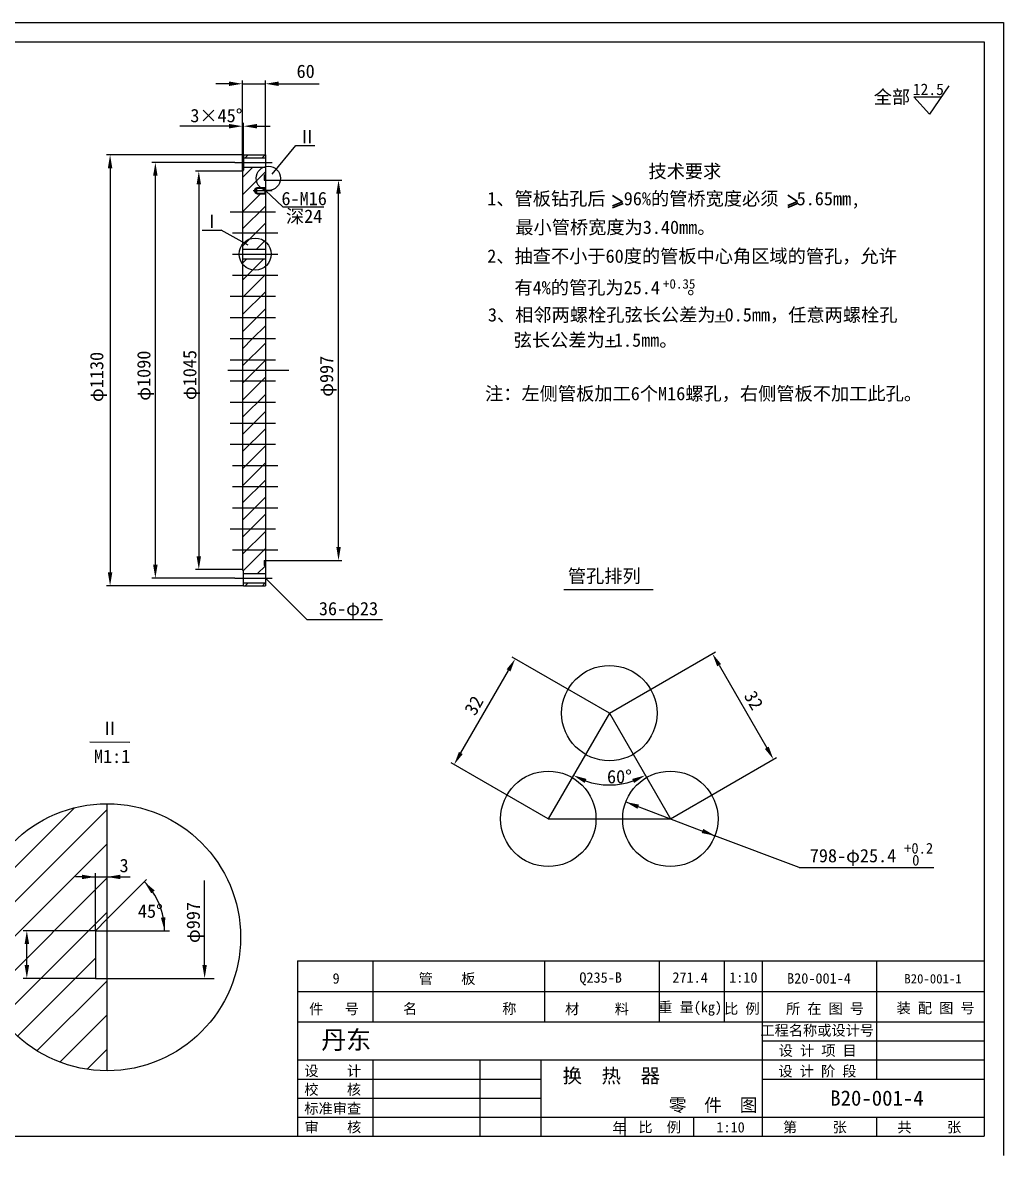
# Model space of a CAD drawing. Extents: x -6305 to 2454, y -6155 to 5940.
# Drawn here: x -4630 to -2059, y -3600 to -630 of the extents above; entities that cross this region are included whole.
import ezdxf

# ---------------------------------------------------------------- set-up
doc = ezdxf.new("R2010")
doc.units = 0
doc.header["$LTSCALE"] = 50
doc.header["$MEASUREMENT"] = 0
doc.linetypes.add('CENTERX2', pattern=[4, 2.5, -0.5, 0.5, -0.5])
doc.layers.get('0').update_dxf_attribs({"linetype": 'CONTINUOUS'})
doc.layers.get('DEFPOINTS').update_dxf_attribs({"linetype": 'CONTINUOUS'})
doc.styles.add('CZJ', font='SIMFANG.TTF')
doc.styles.get("Standard").update_dxf_attribs({"font": 'SIMFANG.TTF'})
doc.styles.add('style1', font='SIMFANG.TTF')
doc.styles.add('yu', font='SIMKAI.TTF')
doc.dimstyles.get("Standard").update_dxf_attribs({"dimtxt": 35, "dimasz": 35, "dimexe": 10, "dimexo": 0, "dimgap": 5, "dimtad": 1, "dimdec": 0, "dimzin": 0, "dimdsep": 46, "dimtxsty": 'Standard', "dimcen": 0.09, "dimadec": 0, "dimazin": 0, "dimtfac": 1, "dimtdec": 0, "dimtofl": 0, "dimtmove": 0, "dimatfit": 3, "dimfxl": 0, "dimtolj": 1, "dimtzin": 0, "dimarcsym": 0})
pattern_1 = [(45, (-4802.425, -2637.867), (-22.45064, 22.45064), [])]

# ---------------------------------------------------------------- blocks, each defined once
blk = doc.blocks.new('*D74')
at = {"color": 0, "lineweight": -2}
for p, q in [((-3091.7, -2440.1), (-2813.7, -2279.6)), ((-2804, -2314.4), (-2679, -2530.9)), ((-2931.7, -2717.3), (-2653.7, -2556.7))]:
    blk.add_line(p, q, dxfattribs=at)
at = {"color": 0}
for points in [[(-2798.9, -2311.5), (-2809, -2317.3), (-2821.5, -2284.1)], [(-2673.9, -2528), (-2684, -2533.8), (-2661.5, -2561.2)]]:
    blk.add_solid(points, dxfattribs=at)
at = {"layer": 'DEFPOINTS', "color": 0}
for p in [(-3091.7, -2440.1), (-2661.5, -2561.2), (-2931.7, -2717.3)]:
    blk.add_point(p, dxfattribs=at)
at = {"color": 0, "insert": (-2713.3, -2406.4), "char_height": 35, "attachment_point": 5, "rotation": 300, "style": 'yu'}
blk.add_mtext('\\A1;32', dxfattribs=at)
blk = doc.blocks.new('*D75')
at = {"color": 0, "lineweight": -2}
for p, q in [((-3091.7, -2440.1), (-3346.3, -2293.2)), ((-3481, -2544.5), (-3356, -2328)), ((-3251.7, -2717.3), (-3506.3, -2570.3))]:
    blk.add_line(p, q, dxfattribs=at)
at = {"color": 0}
for points in [[(-3361, -2325.1), (-3350.9, -2330.9), (-3338.5, -2297.7)], [(-3486, -2541.6), (-3475.9, -2547.4), (-3498.5, -2574.8)]]:
    blk.add_solid(points, dxfattribs=at)
at = {"layer": 'DEFPOINTS', "color": 0}
for p in [(-3338.5, -2297.7), (-3091.7, -2440.1), (-3251.7, -2717.3)]:
    blk.add_point(p, dxfattribs=at)
at = {"color": 0, "insert": (-3446.6, -2420), "char_height": 35, "attachment_point": 5, "rotation": 60, "style": 'yu'}
blk.add_mtext('\\A1;32', dxfattribs=at)

msp = doc.modelspace()

# ---------------------------------------------------------------- hatches: boundary and pattern name
h = msp.add_hatch()
h.set_pattern_fill('ANSI31', color=256, scale=10, style=0)
h.set_pattern_definition(pattern_1)
h.paths.add_polyline_path([(-3993.5, -976.2), (-4050.5, -976.2), (-4050.5, -983.7), (-3993.5, -983.7)])
h = msp.add_hatch()
h.set_pattern_fill('ANSI31', color=256, scale=10, style=0)
h.set_pattern_definition(pattern_1)
h.paths.add_polyline_path([(-3996.5, -1030.2), (-3993.5, -1027.2), (-3993.5, -1008.7), (-3999, -1008.7, 0.29223), (-4017.6, -1037.8, 0.219433), (-4006.4, -1062.1), (-3993.5, -1062.1), (-3993.5, -1042.7), (-3996.5, -1042.7)], flags=17)
h.paths.add_polyline_path([(-4017.6, -1037.8, -0.29223), (-3999, -1008.7), (-4050.5, -1008.7), (-4050.5, -1015.7), (-4053.5, -1018.7), (-4053.5, -1125.5), (-3993.5, -1125.5), (-3993.5, -1078.1), (-4016, -1078.1), (-4016, -1076.6), (-4019.2, -1076.6), (-4023, -1070.1), (-4019.2, -1063.6), (-4016, -1063.6), (-4016, -1062.1), (-4006.4, -1062.1, -0.219433)])
h.paths.add_polyline_path([(-3993.5, -1125.5), (-4053.5, -1125.5), (-4053.5, -1180.9), (-3993.5, -1180.9)])
h.paths.add_polyline_path([(-3993.5, -1180.9), (-4053.5, -1180.9), (-4053.5, -1204.9), (-4050.1, -1206.8, -0.387747), (-3993.5, -1204)])
h.paths.add_polyline_path([(-4053.5, -1210.8), (-4053.5, -1223.9), (-3993.5, -1223.9), (-3993.5, -1204, 0.424199)])
h = msp.add_hatch()
h.set_pattern_fill('ANSI31', color=256, scale=10, style=0)
h.set_pattern_definition(pattern_1)
h.paths.add_polyline_path([(-3993.5, -1248.9), (-4053.5, -1248.9), (-4053.5, -1262, 0.424199), (-3993.5, -1268.8)])
h.paths.add_polyline_path([(-3993.5, -1268.8, -0.424199), (-4053.5, -1262), (-4053.5, -1291.8), (-3993.5, -1291.8)])
h.paths.add_polyline_path([(-3993.5, -1291.8), (-4053.5, -1291.8), (-4053.5, -1347.2), (-3993.5, -1347.2)])
h.paths.add_polyline_path([(-3993.5, -1347.2), (-4053.5, -1347.2), (-4053.5, -1402.6), (-3993.5, -1402.6)])
h.paths.add_polyline_path([(-3993.5, -1402.6), (-4053.5, -1402.6), (-4053.5, -1458.1), (-3993.5, -1458.1)])
h = msp.add_hatch()
h.set_pattern_fill('ANSI31', color=256, scale=10, style=0)
h.set_pattern_definition(pattern_1)
h.paths.add_polyline_path([(-3993.5, -1513.5), (-3993.5, -1458.1), (-4053.5, -1458.1), (-4053.5, -1513.5)])
h.paths.add_polyline_path([(-3993.5, -1541.2), (-3993.5, -1513.5), (-4053.5, -1513.5), (-4053.5, -1541.2)])
h.paths.add_polyline_path([(-3993.5, -1568.9), (-3993.5, -1541.2), (-4053.5, -1541.2), (-4053.5, -1568.9)])
h.paths.add_polyline_path([(-3993.5, -1624.4), (-3993.5, -1568.9), (-4053.5, -1568.9), (-4053.5, -1624.4)])
h.paths.add_polyline_path([(-3993.5, -1679.8), (-3993.5, -1624.4), (-4053.5, -1624.4), (-4053.5, -1679.8)])
h.paths.add_polyline_path([(-3993.5, -1735.2), (-3993.5, -1679.8), (-4053.5, -1679.8), (-4053.5, -1735.2)])
h.paths.add_polyline_path([(-3993.5, -1790.6), (-3993.5, -1735.2), (-4053.5, -1735.2), (-4053.5, -1790.6)])
h.paths.add_polyline_path([(-3993.5, -1846.1), (-3993.5, -1790.6), (-4053.5, -1790.6), (-4053.5, -1846.1)])
h.paths.add_polyline_path([(-3993.5, -1901.5), (-3993.5, -1846.1), (-4053.5, -1846.1), (-4053.5, -1901.5)])
h.paths.add_polyline_path([(-3993.5, -1956.9), (-3993.5, -1901.5), (-4053.5, -1901.5), (-4053.5, -1956.9)])
h.paths.add_polyline_path([(-3993.5, -2012.3), (-3993.5, -1956.9), (-4053.5, -1956.9), (-4053.5, -2012.3)])
h.paths.add_polyline_path([(-3993.5, -2073.7), (-3993.5, -2055.2), (-3996.5, -2052.2), (-3996.5, -2039.7), (-3993.5, -2039.7), (-3993.5, -2012.3), (-4053.5, -2012.3), (-4053.5, -2063.7), (-4050.5, -2066.7), (-4050.5, -2073.7)])
h.paths.add_polyline_path([(-3993.5, -2106.2), (-3993.5, -2098.7), (-4050.5, -2098.7), (-4050.5, -2106.2)])
h = msp.add_hatch()
h.set_pattern_fill('ANSI31', color=256, scale=20, style=0)
h.set_pattern_definition([(45, (-4802.425, -2637.867), (-44.9013, 44.9013), [])])
h.paths.add_polyline_path([(-4439, -2869.6), (-4409, -2869.6), (-4409, -2677.7, 0.413542), (-4758.2, -3027.7, 0.413542), (-4409, -3377.7), (-4409, -3135.5), (-4439, -3135.5), (-4439, -3010.5)])
h.paths.add_polyline_path([(-4409, -2869.6), (-4439, -2869.6), (-4439, -3010.5), (-4409, -2980.5)], flags=17)
h.paths.add_polyline_path([(-4674.7, -3114.4), (-4674.7, -3016.5), (-4622.2, -3016.5), (-4622.2, -3114.4)], flags=24)

# ---------------------------------------------------------------- linework, layer by layer
at = {"color": 2}
for p, q in [((-6258.8, -629.6), (-2058.8, -629.6)), ((-2058.8, -629.6), (-2058.8, -3599.6)), ((-2201.3, -795.7), (-2252.8, -869.7)), ((-2293.9, -823.9), (-2252.8, -869.7)), ((-2293.9, -823.9), (-2221, -823.9)), ((-4453.9, -2515.7), (-4349.1, -2515.8)), ((-3711.3, -3089.6), (-3711.3, -3249.6)), ((-3261.3, -3089.6), (-3261.3, -3249.6)), ((-2961.3, -3089.6), (-2961.3, -3249.6)), ((-2791.1, -3089.6), (-2791.1, -3249.6)), ((-2691.3, -3089.6), (-2691.3, -3249.6)), ((-2391.3, -3089.6), (-2391.3, -3249.6)), ((-3908.8, -3169.6), (-2108.8, -3169.6)), ((-2691.3, -3249.6), (-2691.3, -3549.6)), ((-2391.3, -3249.6), (-2391.3, -3399.6)), ((-2691.3, -3299.6), (-2108.8, -3299.6)), ((-3908.8, -3349.6), (-2108.8, -3349.6)), ((-3711.3, -3349.6), (-3711.3, -3549.6)), ((-3431.3, -3349.6), (-3431.3, -3549.6)), ((-3271.3, -3349.6), (-3271.3, -3549.6)), ((-3908.8, -3399.6), (-3271.3, -3399.6)), ((-2691.3, -3399.6), (-2108.8, -3399.6)), ((-3908.8, -3449.6), (-3271.3, -3449.6)), ((-3908.8, -3499.6), (-2108.8, -3499.6)), ((-3051.3, -3499.6), (-3051.3, -3549.6)), ((-2871.3, -3499.6), (-2871.3, -3549.6)), ((-2391.3, -3499.6), (-2391.3, -3549.6))]:
    msp.add_line(p, q, dxfattribs=at)
at = {"color": 1}
for p, q in [((-6006.3, -679.6), (-2108.8, -679.6)), ((-2108.8, -679.6), (-2108.8, -3549.6)), ((-4050.5, -976.2), (-3993.5, -976.2)), ((-4050.5, -976.2), (-4050.5, -1015.7)), ((-3993.5, -976.2), (-3993.5, -2106.2)), ((-4050.5, -983.7), (-3993.5, -983.7)), ((-4050.5, -1008.7), (-3993.5, -1008.7)), ((-4050.5, -1015.7), (-4053.5, -1018.7)), ((-4053.5, -1018.7), (-4053.5, -2063.7)), ((-3996.5, -1030.2), (-3993.5, -1027.2)), ((-3996.5, -1030.2), (-3996.5, -1042.7)), ((-4019.2, -1063.6), (-4023, -1070.1)), ((-4019.2, -1063.6), (-3995, -1063.6)), ((-4019.2, -1063.6), (-4019.2, -1076.6)), ((-4016, -1078.1), (-4016, -1062.1)), ((-3996.5, -1042.7), (-3993.5, -1042.7)), ((-3995, -1063.6), (-3993.5, -1062.1)), ((-3995, -1063.6), (-3995, -1076.6)), ((-4019.2, -1076.6), (-4023, -1070.1)), ((-4019.2, -1076.6), (-3995, -1076.6)), ((-3995, -1076.6), (-3993.5, -1078.1)), ((-4053.5, -1223.9), (-3993.5, -1223.9)), ((-4053.5, -1248.9), (-3993.5, -1248.9)), ((-3996.5, -2039.7), (-3993.5, -2039.7)), ((-3996.5, -2039.7), (-3993.5, -2039.7)), ((-3996.5, -2039.7), (-3996.5, -2052.2)), ((-4050.5, -2066.7), (-4053.5, -2063.7)), ((-4050.5, -2106.2), (-4050.5, -2066.7)), ((-4050.5, -2073.7), (-3993.5, -2073.7)), ((-3996.5, -2052.2), (-3993.5, -2055.2)), ((-4050.5, -2098.7), (-3993.5, -2098.7)), ((-4050.5, -2106.2), (-3993.5, -2106.2)), ((-4409, -2677.7), (-4409, -3377.7)), ((-4439, -3010.5), (-4409, -2980.5)), ((-4439, -3010.5), (-4439, -3135.5)), ((-3908.8, -3089.6), (-2108.8, -3089.6)), ((-3908.8, -3089.6), (-3908.8, -3549.6)), ((-4439, -3135.5), (-4409, -3135.5)), ((-3908.8, -3249.6), (-2108.8, -3249.6)), ((-6006.3, -3549.6), (-2108.8, -3549.6)), ((-3911.3, -3549.6), (-2108.8, -3549.6)), ((-3911.3, -3549.6), (-2108.8, -3549.6))]:
    msp.add_line(p, q, dxfattribs=at)
at = {"color": 4}
for p, q in [((-4088.5, -789.9), (-4123.5, -789.9)), ((-4053.5, -1018.7), (-4053.5, -780.9)), ((-4053.5, -789.9), (-3993.5, -789.9)), ((-3993.5, -976.2), (-3993.5, -780.9)), ((-3958.5, -789.9), (-3852.1, -789.9)), ((-4088.5, -901.1), (-4217.4, -901.1)), ((-4053.5, -976.2), (-4053.5, -892.1)), ((-4050.5, -901.1), (-4053.5, -901.1)), ((-4050.5, -976.2), (-4050.5, -892.1)), ((-4015.5, -901.1), (-3980.5, -901.1)), ((-4050.5, -976.2), (-4409.5, -976.2)), ((-4073.7, -996.2), (-4290.8, -996.2)), ((-4400.5, -1011.2), (-4400.5, -2071.2)), ((-4281.8, -2051.2), (-4281.8, -1031.2)), ((-4053.5, -1018.7), (-4176.9, -1018.7)), ((-4167.9, -1053.7), (-4167.9, -2028.7)), ((-3993.5, -1042.7), (-3792.6, -1042.7)), ((-4025.8, -1070.1), (-3975.4, -1070.1)), ((-3993.5, -1070.1), (-3947.3, -1112.5)), ((-3801.6, -2004.7), (-3801.6, -1077.7)), ((-4085.6, -1125.5), (-3966.8, -1125.5)), ((-3947.3, -1112.5), (-3840.5, -1112.5)), ((-4079.6, -1180.9), (-3960.9, -1180.9)), ((-4079.6, -1236.4), (-3960.9, -1236.4)), ((-4079.6, -1291.8), (-3960.9, -1291.8)), ((-4085.6, -1347.2), (-3966.8, -1347.2)), ((-4085.6, -1402.6), (-3966.8, -1402.6)), ((-4085.6, -1458.1), (-3966.8, -1458.1)), ((-4085.6, -1513.5), (-3966.8, -1513.5)), ((-4085.6, -1568.9), (-3966.8, -1568.9)), ((-4085.6, -1624.4), (-3966.8, -1624.4)), ((-4085.6, -1679.8), (-3966.8, -1679.8)), ((-4085.6, -1735.2), (-3966.8, -1735.2)), ((-4079.6, -1790.6), (-3960.9, -1790.6)), ((-4079.6, -1846.1), (-3960.9, -1846.1)), ((-4079.6, -1901.5), (-3960.9, -1901.5)), ((-4085.6, -1956.9), (-3966.8, -1956.9)), ((-4079.6, -2012.3), (-3960.9, -2012.3)), ((-3993.5, -2039.7), (-3792.6, -2039.7)), ((-4053.5, -2063.7), (-4176.9, -2063.7)), ((-4050.5, -2106.2), (-4409.5, -2106.2)), ((-4073.7, -2086.2), (-4290.8, -2086.2)), ((-3993.5, -2086.2), (-3884.3, -2194.4)), ((-3211, -2115.5), (-2976.5, -2115.5)), ((-3884.3, -2194.4), (-3686.1, -2194.4)), ((-3091.7, -2440.1), (-3251.7, -2717.3)), ((-3091.7, -2440.1), (-2931.7, -2717.3)), ((-3048.7, -2673), (-2814.8, -2761.5)), ((-3251.7, -2717.3), (-2931.7, -2717.3)), ((-2594.3, -2844.8), (-2814.8, -2761.5)), ((-2594.3, -2844.8), (-2241.4, -2844.8)), ((-4474, -2869.6), (-4491.1, -2869.6)), ((-4474, -2869.6), (-4347.7, -2869.6)), ((-4439, -3010.5), (-4439, -2859.6)), ((-4409, -2980.5), (-4305.2, -2876.7)), ((-4152.6, -3100.5), (-4152.6, -2878.7)), ((-4439, -3010.5), (-4628.7, -3010.5)), ((-4439, -3010.5), (-4245.1, -3010.5)), ((-4618.7, -3100.5), (-4618.7, -3045.5)), ((-4439, -3135.5), (-4628.7, -3135.5)), ((-4409, -3135.5), (-4127.6, -3135.5))]:
    msp.add_line(p, q, dxfattribs=at)
at = {"color": 4, "ltscale": 5}
for p, q in [((-3975.5, -1027.1), (-3913.2, -951.7)), ((-3913.2, -951.7), (-3863.5, -951.7)), ((-4159, -1173.5), (-4109.3, -1173.5)), ((-4038.3, -1213.4), (-4109.3, -1173.5))]:
    msp.add_line(p, q, dxfattribs=at)
at = {"color": 2, "linetype": 'CENTERX2', "ltscale": 50}
for p, q in [((-4073.7, -996.2), (-3975.5, -996.2)), ((-4091.5, -1541.2), (-3932, -1541.2)), ((-4073.7, -2086.2), (-3975.5, -2086.2))]:
    msp.add_line(p, q, dxfattribs=at)
for p, q in [((-4016, -1062.1), (-3993.5, -1062.1)), ((-4016, -1078.1), (-3993.5, -1078.1))]:
    msp.add_line(p, q)
at = {"color": 4, "lineweight": 30}
for p, q in [((-3083, -1082.7), (-3057.4, -1099.5)), ((-2624.1, -1081.7), (-2598.5, -1098.5)), ((-2598.5, -1098.5), (-2624.1, -1108.9)), ((-3057.4, -1099.5), (-3083, -1109.9)), ((-3055.5, -1104.1), (-3083, -1115.3)), ((-2596.6, -1103.1), (-2624.1, -1114.3))]:
    msp.add_line(p, q, dxfattribs=at)
at = {"color": 4}
for centre, radius in [((-3985.6, -1037.8), 32), ((-4020.2, -1236.4), 42)]:
    msp.add_circle(centre, radius, dxfattribs=at)
at = {"color": 1}
for centre in [(-3091.7, -2440.1), (-3251.7, -2717.3), (-2931.7, -2717.3)]:
    msp.add_circle(centre, 125, dxfattribs=at)
at = {"color": 2}
msp.add_circle((-4408.2, -3027.7), 350, dxfattribs=at)
at = {"color": 4}
for centre, radius, start, end in [((-3091.7, -2440.1), 188.4, 250.658, 289.342), ((-4439, -3010.5), 181.5, 0, 45)]:
    msp.add_arc(centre, radius, start, end, dxfattribs=at)
for points in [[(-4088.5, -784), (-4088.5, -795.7), (-4053.5, -789.9)], [(-3958.5, -784), (-3958.5, -795.7), (-3993.5, -789.9)], [(-4088.5, -895.2), (-4088.5, -906.9), (-4053.5, -901.1)], [(-4015.5, -895.2), (-4015.5, -906.9), (-4050.5, -901.1)], [(-4406.3, -1011.2), (-4394.6, -1011.2), (-4400.5, -976.2)], [(-4287.7, -1031.2), (-4276, -1031.2), (-4281.8, -996.2)], [(-4173.7, -1053.7), (-4162.1, -1053.7), (-4167.9, -1018.7)], [(-3807.4, -1077.7), (-3795.7, -1077.7), (-3801.6, -1042.7)], [(-3807.4, -2004.7), (-3795.7, -2004.7), (-3801.6, -2039.7)], [(-4173.7, -2028.7), (-4162.1, -2028.7), (-4167.9, -2063.7)], [(-4406.3, -2071.2), (-4394.6, -2071.2), (-4400.5, -2106.2)], [(-4287.7, -2051.2), (-4276, -2051.2), (-4281.8, -2086.2)], [(-3156.6, -2623.2), (-3151.7, -2612.6), (-3186, -2603.3)], [(-3031.8, -2612.6), (-3026.9, -2623.2), (-2997.5, -2603.3)], [(-3013.9, -2680), (-3018, -2690.9), (-3048.7, -2673)], [(-2845.5, -2743.6), (-2849.6, -2754.5), (-2814.8, -2761.5)], [(-4474, -2863.8), (-4474, -2875.4), (-4439, -2869.6)], [(-4374, -2863.8), (-4374, -2875.4), (-4409, -2869.6)], [(-4292.5, -2912.6), (-4283.6, -2905.1), (-4310.6, -2882.2)], [(-4255.7, -2975.1), (-4267.3, -2976.4), (-4257.5, -3010.5)], [(-4624.5, -3045.5), (-4612.8, -3045.5), (-4618.7, -3010.5)], [(-4624.5, -3100.5), (-4612.8, -3100.5), (-4618.7, -3135.5)], [(-4158.5, -3100.5), (-4146.8, -3100.5), (-4152.6, -3135.5)]]:
    msp.add_solid(points, dxfattribs=at)

# ---------------------------------------------------------------- texts
at = {"color": 2}
for s, p in [('Ⅱ', (-3907.6, -945.9)), ('Ⅰ', (-4157.7, -1167.8)), ('Ⅱ', (-4425.2, -2497.8)), ('M1:1', (-4442.8, -2570.9))]:
    msp.add_text(s, height=35, dxfattribs=at).set_placement(p)
for s, height, style, p in [('管    板', 27.3, 'style1', (-3591.5, -3149.8)), ('9', 27.3, 'style1', (-3817.2, -3149.3)), ('Q235-B', 27.3, 'style1', (-3170.3, -3147)), ('271.4', 27.3, 'style1', (-2926.4, -3146.8)), ('1:10', 27.3, 'style1', (-2777.6, -3146.8)), ('B20-001-4', 27.3, 'style1', (-2625.7, -3149.2)), ('B20-001-1', 24.57, 'style1', (-2318.4, -3148.9)), ('件   号', 27.3, 'style1', (-3878.6, -3229.3)), ('名            称', 27.297, 'style1', (-3632.5, -3228.6)), ('材     料', 27.3, 'style1', (-3207.8, -3229.3)), ('重 量(kg)', 27.3, 'style1', (-2963.5, -3224.7)), ('比 例', 27.3, 'style1', (-2790.8, -3228.5)), ('所 在 图 号', 27.3, 'style1', (-2628.5, -3228.5)), ('装 配 图 号', 27.3, 'style1', (-2338.7, -3226.9)), ('丹东', 48, 'style1', (-3847.1, -3320.6)), ('工程名称或设计号', 27.3, 'style1', (-2695.7, -3285.5)), ('设 计 项 目', 27.3, 'style1', (-2647.7, -3338.5)), ('设    计', 27.3, 'style1', (-3891.2, -3391.7)), (' 换  热  器', 37.5, 'CZJ', (-3239.8, -3409.7)), ('设 计 阶 段', 27.3, 'style1', (-2648.4, -3392.5)), ('校    核', 27.3, 'style1', (-3891.2, -3440.7)), ('B20-001-4', 40, 'style1', (-2512.6, -3469.4)), ('标准审查', 27.3, 'style1', (-3891.2, -3490.4)), ('零  件  图', 34.12, 'CZJ', (-2935.9, -3484.9)), ('审    核', 27.3, 'style1', (-3890.8, -3539.3)), ('年', 27.3, 'style1', (-3083.8, -3541.2)), ('比  例', 27.3, 'style1', (-3015.6, -3539.3)), ('1:10', 27.3, 'style1', (-2811, -3539.7)), ('第     张', 27.3, 'style1', (-2636.5, -3539.3)), ('共     张', 27.3, 'style1', (-2336.5, -3539.3))]:
    msp.add_text(s, height=height, dxfattribs=dict(at, style=style)).set_placement(p)
at = {"color": 4, "attachment_point": 5}
for s, insert, char_height, style in [('\\A1;60', (-3887.8, -757.4), 35, 'yu'), ('3×45°', (-4121.8, -873.5), 35, 'CZJ'), ('6-M16', (-3891.7, -1091), 35, 'CZJ'), ('深24', (-3891.7, -1138.8), 35, 'CZJ'), ('管孔排列', (-3105, -2082.6), 34.98, 'yu'), ('36-φ23', (-3775.5, -2170.8), 35, 'CZJ'), ('\\A1;60°', (-3065.2, -2606.9), 35, 'yu'), ('+0.2', (-2280.9, -2794.6), 28, 'CZJ'), ('798-φ25.4', (-2452.9, -2818.5), 35, 'CZJ')]:
    msp.add_mtext(s, dxfattribs=dict(at, insert=insert, char_height=char_height, style=style))
at = {"color": 2, "insert": (-2350.9, -826.2), "char_height": 34.98, "attachment_point": 5, "style": 'style1'}
msp.add_mtext('全部', dxfattribs=at)
at = {"color": 4, "linetype": 'ByBlock', "insert": (-2255.5, -804.6), "char_height": 30, "attachment_point": 5, "style": 'style1'}
msp.add_mtext('{\\fFangSong_GB2312|b0|i0|c134|p49;12.5}', dxfattribs=at)
at = {"color": 4, "width": 2930.331, "attachment_point": 1}
for s, insert, char_height, style in [('技术要求', (-2989.2, -1001.6), 35, 'yu'), ('1、管板钻孔后  96%的管桥宽度必须  5.65mm, ', (-3411.8, -1073.5), 35, 'CZJ'), ('最小管桥宽度为3.40mm。', (-3338.2, -1148.5), 35, 'CZJ'), ('2、抽查不小于60度的管板中心角区域的管孔，允许 ', (-3411.8, -1224.2), 35, 'yu'), ('有4%的管孔为25.4   。', (-3340.5, -1306.7), 35, 'yu'), ('+0.35', (-2951.1, -1302.1), 25, 'yu'), ('3、相邻两螺栓孔弦长公差为 0.5mm，任意两螺栓孔 ', (-3410, -1378.1), 35, 'style1'), ('+{\\fArial|b0|i0|c0|p32; }', (-2812.6, -1380.9), 35, 'yu'), ('{\\fArial|b0|i0|c0|p32;_}', (-2814.8, -1370.5), 35, 'yu'), ('弦长公差为 1.5mm。', (-3342.3, -1444.3), 35, 'yu'), ('+{\\fArial|b0|i0|c0|p32; }', (-3100.1, -1445.8), 35, 'yu'), ('{\\fArial|b0|i0|c0|p32;_}', (-3102.3, -1435.4), 35, 'yu'), ('注：左侧管板加工6个M16螺孔，右侧管板不加工此孔。', (-3417.5, -1584.6), 35, 'yu')]:
    msp.add_mtext(s, dxfattribs=dict(at, insert=insert, char_height=char_height, style=style))
at = {"color": 4, "char_height": 35, "attachment_point": 5, "rotation": 90, "style": 'yu'}
for s, insert in [('φ1130', (-4430.9, -1558.6)), ('φ1090', (-4307.4, -1555.3)), ('φ1045', (-4187, -1553.6)), ('φ997', (-3828.4, -1556.9))]:
    msp.add_mtext(s, dxfattribs=dict(at, insert=insert))
at = {"color": 4, "attachment_point": 5}
for s, insert, char_height in [('{\\fFangSong_GB2312|b0|i0|c134|p49;0}', (-2288.3, -2825.9), 28), ('3', (-4363.7, -2839.9), 35), ('\\A1;45°', (-4294.9, -2959.5), 35)]:
    msp.add_mtext(s, dxfattribs=dict(at, insert=insert, char_height=char_height))
at = {"color": 4, "insert": (-4177.8, -2989.1), "char_height": 35, "attachment_point": 5, "rotation": 90}
msp.add_mtext('φ997', dxfattribs=at)

# ---------------------------------------------------------------- dimensions: what is measured, and where the dimension line sits
at = {"color": 4}
for p1, p2, distance, picture, middle in [((-3091.7, -2440.1), (-2931.7, -2717.3), 312.1, '*D74', (-2713.3, -2406.4)), ((-3251.7, -2717.3), (-3091.7, -2440.1), 284.9, '*D75', (-3446.6, -2420))]:
    dim = msp.add_aligned_dim(p1=p1, p2=p2, distance=distance, text='32', dimstyle='Standard', override={"dimscale": 3, "dimtxt": 11.666667, "dimasz": 11.666667, "dimexe": 3, "dimexo": 0, "dimgap": 5, "dimtad": 1, "dimtih": 0, "dimtoh": 0, "dimdec": 0, "dimzin": 8, "dimlunit": 6, "dimtxsty": 'yu', "dimcen": 2.5, "dimtdec": 0, "dimtofl": 1}, dxfattribs=at)
    dim.commit()
    dim.dimension.update_dxf_attribs({"geometry": picture, "text_midpoint": middle})

doc.saveas('drawing.dxf')
